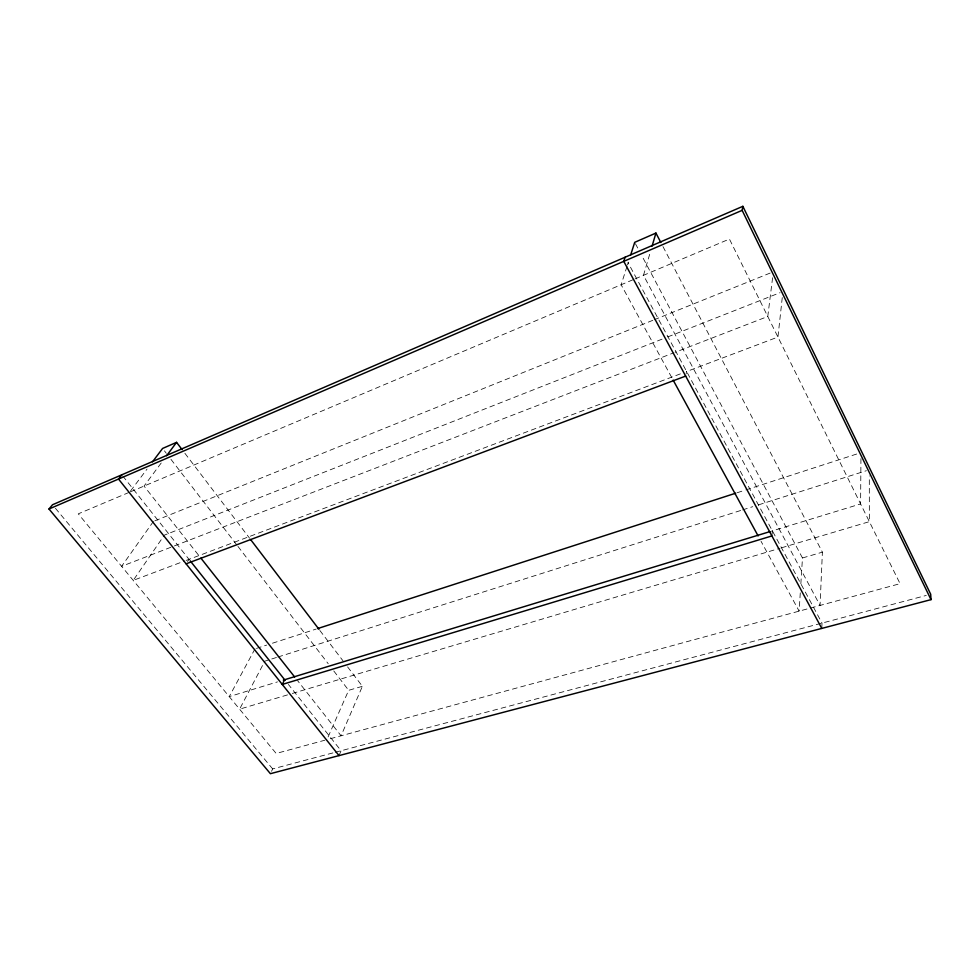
<?xml version="1.0" encoding="UTF-8"?>
<svg xmlns="http://www.w3.org/2000/svg" width="980" height="980" viewBox="0 0 980 980"><rect width="100%" height="100%" fill="white"/><g stroke="black" fill="none" stroke-linecap="round" stroke-linejoin="round"><path stroke-width="0.73" stroke-dasharray="4.9 3.68" d="M860.942 458.665L860.599 503.953L771.444 531.16M821.853 627.077L822.012 623.096L628.009 262.591M662.982 246.593L822.392 552.157L820.052 605.444L643.48 275.319L650.352 252.007M800.28 592.9L799.129 611.128L761.043 541.291M800.856 583.786L802.473 557.975L641.876 255.817M772.032 534.676L772.387 530.866M782.261 297.614L777.948 337.046L686.466 371.579M772.595 277.744L767.769 316.479L675.048 352.322M686.147 373.797L686.625 371.518M627.016 266.364L621.136 284.751L672.415 378.77M627.47 264.955L628.376 262.125M339.019 755.605L341.089 750.741L288.402 684.444M347.606 666.89L362.392 686.306L341.077 735.796L297.504 680.573M328.116 736.911L348.66 690.312L362.392 686.306M271.534 771.297L272.661 768.908L333.8 752.677M254.984 648.87L229.234 696.621L277.463 681.896M187.548 561.577L188.993 559.335M153.419 521.409L121.618 566.318L172.958 546.46M161.21 463.001L144.048 486.08L199.932 556.91M130.561 490.943L147.037 469.089M129.017 492.426L78.278 513.839L276.176 753.461L324.846 740.219M130.426 491.825L633.705 279.447M635.101 278.859L729.426 239.059L900.069 583.663L326.328 739.814M154.84 520.846L652.766 320.338M654.187 319.762L770.513 272.918M662.064 339.154L164.358 535.141L133.231 580.38L184.693 560.964M667.748 336.912L780.08 292.677M174.391 545.909L673.628 352.874M186.127 560.425L680.904 373.674M256.442 648.405L266.646 645.097M272.464 643.211L316.173 629.062M737.168 492.732L744.445 490.368M745.903 489.902L858.076 453.581M276.446 657.482L264.796 661.182L239.586 709.165L290.852 693.901M277.904 657.029L741.113 510.36M742.571 509.906L752.763 506.672M758.594 504.835L866.381 470.706M292.31 693.46L780.019 548.249M781.489 547.808L869.358 521.654L869.309 475.888M802.473 557.975L822.392 552.157M335.258 752.297L926.284 595.423M55.431 508.289L272.661 768.908M122.77 475.986L189.214 559.617M164.456 450.861L166.306 453.287M170.961 459.338L237.025 545.199M237.944 546.399L328.202 663.705M333.776 670.969L348.66 690.312M184.889 453.274L249.606 538.228M319.872 630.483L342.988 660.826M635.42 243.677L638.286 249.079"/><path stroke-width="1.47" d="M931 599.638L742.142 210.345L742.865 206.315L52.491 504.774L49 509.012L270.394 773.686L931 599.638L930.694 594.248L742.865 206.315M652.067 246.176L655.926 233.069L634.709 242.329L630.642 255.057M625.118 257.213L623.77 261.354L821.791 628.413M284.641 679.704L282.277 684.444L771.909 535.938M166.625 455.712L176.571 442.348L182.109 449.624M152.525 461.801L162.594 448.448L176.571 442.348M121.826 474.798L118.519 479.061L339.019 755.605M49 509.012L742.142 210.345M186.09 563.819L685.669 376.087M317.63 628.584L735.711 493.197M283.306 680.12L769.986 531.601M190.169 560.805L285.082 680.267M200.875 558.11L294.661 676.972M250.525 539.441L318.941 629.258M673.15 380.118L758.116 535.913M655.926 233.069L660.863 242.525"/></g></svg>
